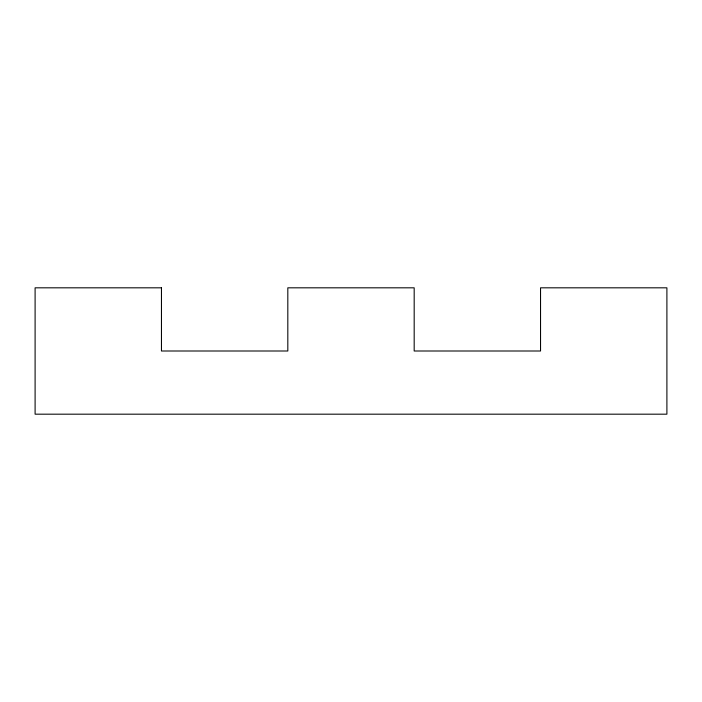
<?xml version="1.0" encoding="UTF-8"?>
<svg xmlns="http://www.w3.org/2000/svg" width="702" height="702" viewBox="0 0 702 702"><rect width="100%" height="100%" fill="white"/><g stroke="black" fill="none" stroke-linecap="round" stroke-linejoin="round"><path stroke-width="1.05" d="M161.46 287.82L35.1 287.82L35.1 414.18L666.9 414.18L666.9 287.82L540.54 287.82L540.54 351L414.18 351L414.18 287.82L287.82 287.82L287.82 351L161.46 351L161.46 287.82"/></g></svg>
